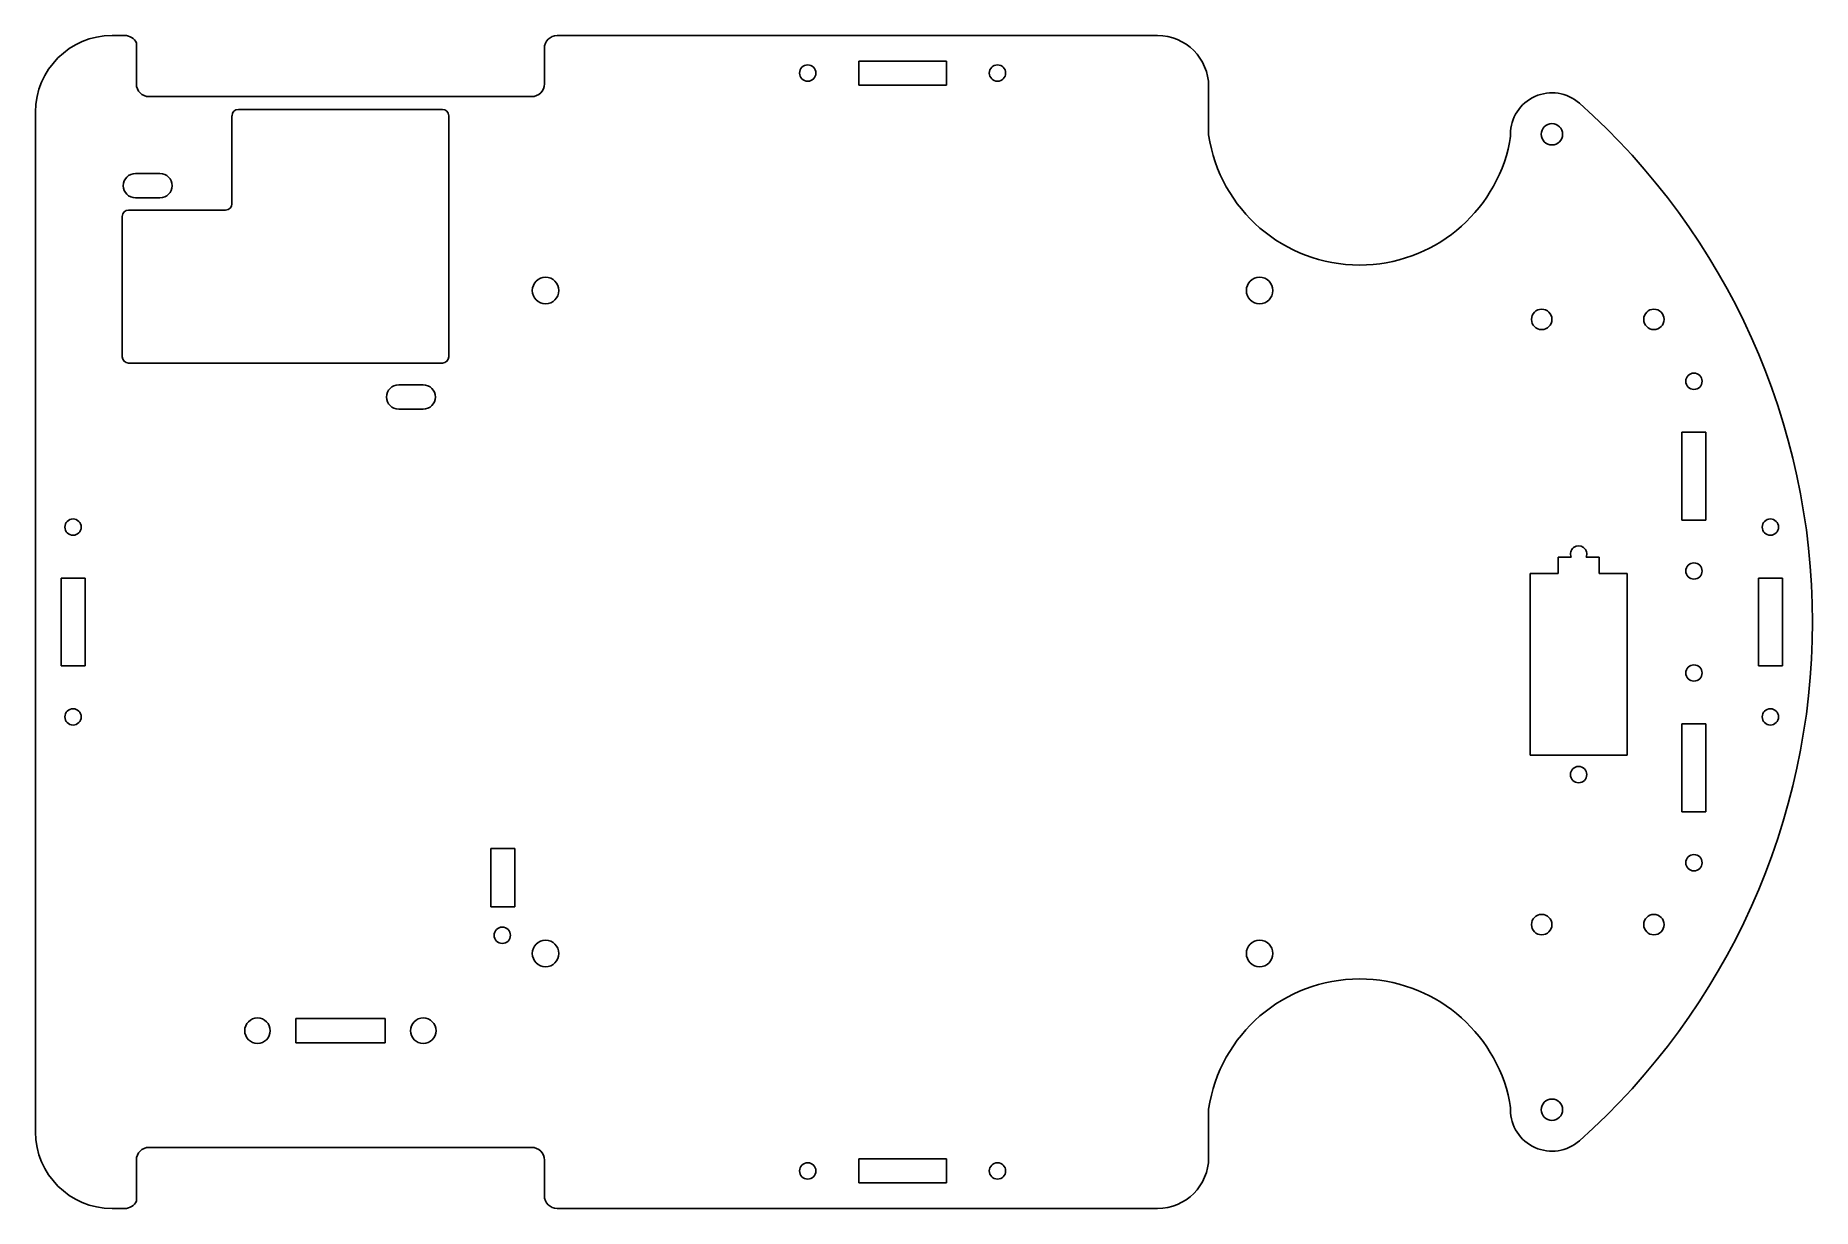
# Model space of a CAD drawing. Header units: inches. Extents: x -4.25 to 4.46, y -2.88 to 2.88.
import ezdxf

# ---------------------------------------------------------------- set-up
doc = ezdxf.new("R2010")
doc.units = ezdxf.units.IN
doc.header["$MEASUREMENT"] = 0

msp = doc.modelspace()

# ---------------------------------------------------------------- linework, layer by layer
at = {"color": 7, "linetype": 'Continuous', "lineweight": 25}
for p, q in [((-3.8125, 2.875), (-3.875, 2.875)), ((1.25, 2.875), (-1.6933, 2.875)), ((-3.7558, 2.8389), (-3.7558, 2.638)), ((-1.7558, 2.8125), (-1.7558, 2.638)), ((-0.215, 2.632), (-0.215, 2.75)), ((-0.215, 2.75), (0.215, 2.75)), ((0.215, 2.632), (0.215, 2.75)), ((-0.215, 2.632), (0.215, 2.632)), ((1.5, 2.625), (1.5, 2.3878)), ((-3.6933, 2.5755), (-1.8183, 2.5755)), ((-4.25, 2.5), (-4.25, -2.5)), ((-3.2871, 2.4817), (-3.2871, 2.0505)), ((-3.2558, 2.513), (-2.2558, 2.513)), ((-2.2246, 2.4817), (-2.2246, 1.3005)), ((-3.76, 2.199), (-3.64, 2.199)), ((-3.3183, 2.0192), (-3.7938, 2.0192)), ((-3.76, 2.079), (-3.64, 2.079)), ((-3.825, 1.3005), (-3.825, 1.988)), ((-3.7938, 1.2692), (-2.2558, 1.2692)), ((-2.47, 1.163), (-2.35, 1.163)), ((-2.47, 1.043), (-2.35, 1.043)), ((3.8195, 0.5), (3.8195, 0.93)), ((3.8195, 0.93), (3.9375, 0.93)), ((3.9375, 0.5), (3.9375, 0.93)), ((3.8195, 0.5), (3.9375, 0.5)), ((3.2135, 0.2375), (3.2135, 0.3175)), ((3.2135, 0.3175), (3.2767, 0.3175)), ((3.3503, 0.3175), (3.4135, 0.3175)), ((3.4135, 0.2375), (3.4135, 0.3175)), ((-4.125, 0.215), (-4.125, -0.215)), ((-4.125, 0.215), (-4.007, 0.215)), ((-4.007, 0.215), (-4.007, -0.215)), ((3.076, 0.2375), (3.076, -0.6525)), ((3.076, 0.2375), (3.2135, 0.2375)), ((3.4135, 0.2375), (3.551, 0.2375)), ((3.551, 0.2375), (3.551, -0.6525)), ((4.1945, -0.215), (4.1945, 0.215)), ((4.1945, 0.215), (4.3125, 0.215)), ((4.3125, -0.215), (4.3125, 0.215)), ((-4.125, -0.215), (-4.007, -0.215)), ((4.1945, -0.215), (4.3125, -0.215)), ((3.8195, -0.5), (3.8195, -0.93)), ((3.8195, -0.5), (3.9375, -0.5)), ((3.9375, -0.5), (3.9375, -0.93)), ((3.551, -0.6525), (3.076, -0.6525)), ((3.8195, -0.93), (3.9375, -0.93)), ((-2.0183, -1.111), (-1.9003, -1.111)), ((-2.0183, -1.111), (-2.0183, -1.396)), ((-1.9003, -1.111), (-1.9003, -1.396)), ((-2.0183, -1.396), (-1.9003, -1.396)), ((-2.9746, -1.9445), (-2.9746, -2.0625)), ((-2.9746, -1.9445), (-2.5371, -1.9445)), ((-2.5371, -1.9445), (-2.5371, -2.0625)), ((-2.9746, -2.0625), (-2.5371, -2.0625)), ((1.5, -2.625), (1.5, -2.3878)), ((-3.6933, -2.5755), (-1.8183, -2.5755)), ((-3.7558, -2.8389), (-3.7558, -2.638)), ((-1.7558, -2.8125), (-1.7558, -2.638)), ((-0.215, -2.632), (-0.215, -2.75)), ((-0.215, -2.632), (0.215, -2.632)), ((0.215, -2.632), (0.215, -2.75)), ((-0.215, -2.75), (0.215, -2.75)), ((-3.875, -2.875), (-3.8125, -2.875)), ((-1.6933, -2.875), (1.25, -2.875))]:
    msp.add_line(p, q, dxfattribs=at)
for centre, radius in [((-0.465, 2.691), 0.04), ((0.465, 2.691), 0.04), ((3.1824, 2.391), 0.0525), ((-1.75, 1.625), 0.065), ((1.75, 1.625), 0.065), ((3.1324, 1.4835), 0.05), ((3.6824, 1.4835), 0.05), ((3.8785, 1.18), 0.04), ((-4.066, 0.465), 0.04), ((4.2535, 0.465), 0.04), ((3.8785, 0.25), 0.04), ((3.8785, -0.25), 0.04), ((-4.066, -0.465), 0.04), ((4.2535, -0.465), 0.04), ((3.3135, -0.7481), 0.04), ((3.8785, -1.18), 0.04), ((3.1324, -1.4835), 0.05), ((3.6824, -1.4835), 0.05), ((-1.9623, -1.536), 0.04), ((-1.75, -1.625), 0.065), ((1.75, -1.625), 0.065), ((-3.1621, -2.0035), 0.0625), ((-2.3496, -2.0035), 0.0625), ((3.1824, -2.391), 0.0525), ((-0.465, -2.691), 0.04), ((0.465, -2.691), 0.04)]:
    msp.add_circle(centre, radius, dxfattribs=at)
for centre, radius, start, end in [((-3.875, 2.5), 0.375, 90, 180), ((-3.8125, 2.8125), 0.0625, 24.97081, 90), ((-1.6933, 2.8125), 0.0625, 90, 180), ((1.25, 2.625), 0.25, 0, 90), ((-3.6933, 2.638), 0.0625, 180, 270), ((-1.8183, 2.638), 0.0625, 270, 0), ((3.1824, 2.391), 0.2031, 48.37779, 180), ((1.058, 0), 3.4016, 311.62221, 48.37779), ((-3.2558, 2.4817), 0.0312, 90, 180), ((-2.2558, 2.4817), 0.0312, 0, 90), ((2.2397, 2.4978), 0.7478, 188.46228, 270), ((2.7793, 2.391), 0.2, 348.51049, 0), ((2.2397, 2.5007), 0.7507, 270, 348.51049), ((-3.76, 2.139), 0.06, 90, 270), ((-3.64, 2.139), 0.06, 270, 90), ((-3.7938, 1.988), 0.0312, 90, 180), ((-3.3183, 2.0505), 0.0312, 270, 0), ((-3.7938, 1.3005), 0.0313, 180, 270), ((-2.2558, 1.3005), 0.0313, 270, 0), ((-2.47, 1.103), 0.06, 90, 270), ((-2.35, 1.103), 0.06, 270, 90), ((3.3135, 0.3331), 0.04, 337.0455, 202.9545), ((2.2397, -2.4978), 0.7478, 90, 171.53772), ((2.2397, -2.5007), 0.7507, 11.48951, 90), ((2.7793, -2.391), 0.2, 0, 11.48951), ((3.1824, -2.391), 0.2031, 180, 311.62221), ((-3.875, -2.5), 0.375, 180, 270), ((-3.6933, -2.638), 0.0625, 90, 180), ((-1.8183, -2.638), 0.0625, 0, 90), ((1.25, -2.625), 0.25, 270, 0), ((-3.8125, -2.8125), 0.0625, 270, 335.02919), ((-1.6933, -2.8125), 0.0625, 180, 270)]:
    msp.add_arc(centre, radius, start, end, dxfattribs=at)

doc.saveas('drawing.dxf')
